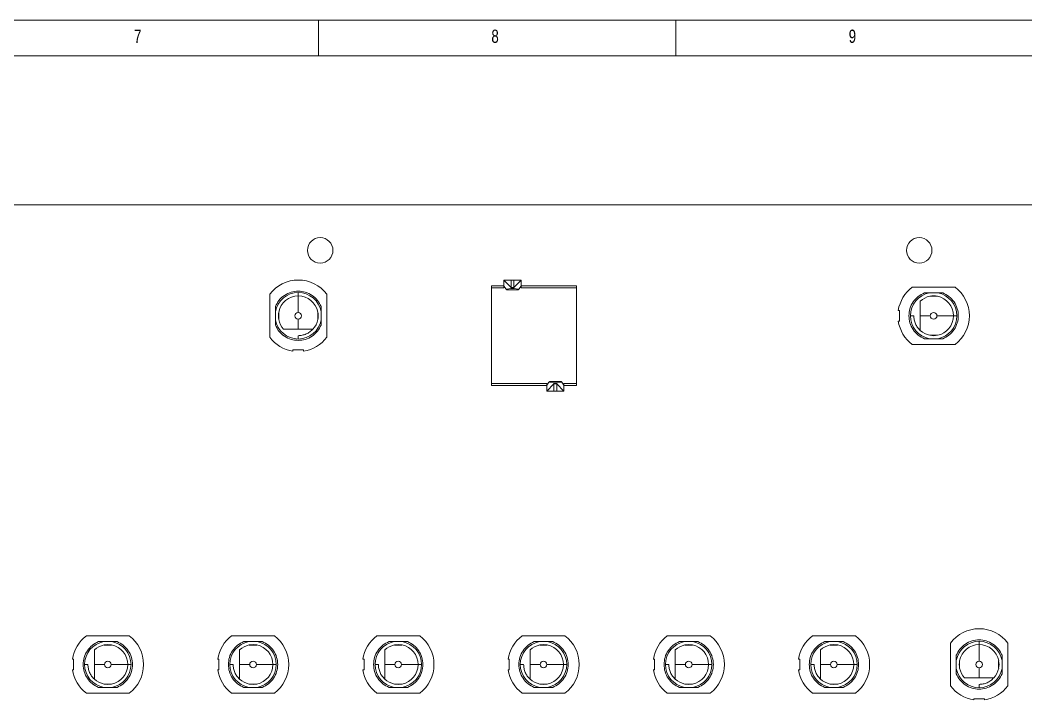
# Model space of a CAD drawing. Header units: millimetres. Extents: x 5 to 589, y 5 to 415.
# Drawn here: x 305.2 to 446, y 320 to 415 of the extents above; entities that cross this region are included whole.
import ezdxf

# ---------------------------------------------------------------- set-up
doc = ezdxf.new("R2010")
doc.units = ezdxf.units.MM
doc.styles.add('SLDTEXTSTYLE0', font='TXT', dxfattribs={"width": 0.75})

msp = doc.modelspace()

# ---------------------------------------------------------------- linework, layer by layer
at = {"color": 7, "linetype": 'Continuous', "lineweight": 0}
for p, q in [((589, 415), (5, 415)), ((347, 410), (347, 415)), ((397, 415), (397, 410)), ((584, 410), (10, 410))]:
    msp.add_line(p, q, dxfattribs=at)
at = {"color": 7, "linetype": 'Continuous', "lineweight": 15}
for p, q in [((521.21, 389.16), (89.41, 389.16)), ((372.93, 377.78), (372.93, 378.63)), ((372.93, 378.63), (373.93, 377.63)), ((372.93, 378.63), (373.93, 378.63)), ((373.93, 378.63), (374.33, 378.63)), ((373.93, 378.63), (373.93, 377.63)), ((374.33, 377.63), (374.33, 378.63)), ((374.33, 377.63), (375.33, 378.63)), ((374.33, 378.63), (375.33, 378.63)), ((375.33, 378.63), (375.33, 377.78)), ((371.18, 377.83), (372.93, 377.83)), ((371.18, 377.83), (371.18, 377.58)), ((372.93, 377.58), (371.18, 377.58)), ((371.18, 377.58), (371.18, 364.18)), ((373.23, 377.4), (372.93, 377.78)), ((372.93, 377.58), (372.93, 377.78)), ((373.23, 377.4), (373.93, 377.46)), ((373.33, 377.28), (373.23, 377.4)), ((374.93, 377.28), (373.33, 377.28)), ((373.93, 377.63), (373.93, 377.46)), ((374.33, 377.63), (373.93, 377.63)), ((373.93, 377.46), (374.33, 377.46)), ((374.33, 377.46), (374.33, 377.63)), ((374.33, 377.46), (375.02, 377.4)), ((375.02, 377.4), (374.93, 377.28)), ((375.02, 377.4), (375.33, 377.78)), ((383.08, 377.83), (375.33, 377.83)), ((375.33, 377.78), (375.33, 377.58)), ((383.08, 377.58), (375.33, 377.58)), ((383.08, 377.83), (383.08, 377.58)), ((383.08, 364.18), (383.08, 377.58)), ((436.05, 377.66), (430.05, 377.66)), ((340.15, 376.66), (340.15, 370.66)), ((344.15, 376.43), (344.15, 376.91)), ((344.15, 376.43), (344.15, 374.12)), ((348.15, 370.66), (348.15, 376.66)), ((428.1, 374.41), (428.27, 374.41)), ((428.27, 374.41), (428.27, 372.91)), ((344.15, 373.19), (344.15, 371.78)), ((429.8, 373.66), (430.27, 373.66)), ((432.58, 373.66), (431.17, 373.66)), ((435.82, 373.66), (433.51, 373.66)), ((435.82, 373.66), (436.3, 373.66)), ((428.1, 372.91), (428.27, 372.91)), ((344.15, 370.41), (344.15, 370.88)), ((343.4, 368.88), (344.9, 368.88)), ((343.4, 368.72), (343.4, 368.88)), ((344.9, 368.72), (344.9, 368.88)), ((430.05, 369.66), (436.05, 369.66)), ((371.18, 364.18), (378.93, 364.18)), ((371.18, 364.18), (371.18, 363.93)), ((378.93, 363.93), (371.18, 363.93)), ((378.93, 363.98), (379.23, 364.36)), ((378.93, 363.98), (378.93, 364.18)), ((379.93, 364.13), (378.93, 363.13)), ((378.93, 363.13), (378.93, 363.98)), ((379.93, 363.13), (378.93, 363.13)), ((379.23, 364.36), (379.33, 364.48)), ((379.93, 364.3), (379.23, 364.36)), ((379.33, 364.48), (380.93, 364.48)), ((379.93, 364.3), (379.93, 364.13)), ((380.33, 364.3), (379.93, 364.3)), ((379.93, 364.13), (380.33, 364.13)), ((379.93, 364.13), (379.93, 363.13)), ((380.33, 363.13), (379.93, 363.13)), ((381.02, 364.36), (380.33, 364.3)), ((380.33, 364.13), (380.33, 364.3)), ((381.33, 363.13), (380.33, 364.13)), ((380.33, 363.13), (380.33, 364.13)), ((381.33, 363.13), (380.33, 363.13)), ((380.93, 364.48), (381.02, 364.36)), ((381.33, 363.98), (381.02, 364.36)), ((381.33, 364.18), (383.08, 364.18)), ((381.33, 364.18), (381.33, 363.98)), ((381.33, 363.98), (381.33, 363.13)), ((383.08, 363.93), (381.33, 363.93)), ((383.08, 363.93), (383.08, 364.18)), ((320.5, 328.9), (314.5, 328.9)), ((340.82, 328.9), (334.82, 328.9)), ((361.14, 328.9), (355.14, 328.9)), ((381.46, 328.9), (375.46, 328.9)), ((401.78, 328.9), (395.78, 328.9)), ((422.1, 328.9), (416.1, 328.9)), ((435.42, 327.9), (435.42, 321.9)), ((439.42, 327.67), (439.42, 328.15)), ((443.42, 321.9), (443.42, 327.9)), ((439.42, 327.67), (439.42, 325.36)), ((312.55, 325.65), (312.72, 325.65)), ((312.72, 325.65), (312.72, 324.15)), ((332.87, 325.65), (333.04, 325.65)), ((333.04, 325.65), (333.04, 324.15)), ((353.19, 325.65), (353.36, 325.65)), ((353.36, 325.65), (353.36, 324.15)), ((373.51, 325.65), (373.68, 325.65)), ((373.68, 325.65), (373.68, 324.15)), ((393.83, 325.65), (394, 325.65)), ((394, 325.65), (394, 324.15)), ((414.15, 325.65), (414.32, 325.65)), ((414.32, 325.65), (414.32, 324.15)), ((312.55, 324.15), (312.72, 324.15)), ((314.25, 324.9), (314.72, 324.9)), ((317.03, 324.9), (315.62, 324.9)), ((320.27, 324.9), (317.96, 324.9)), ((320.27, 324.9), (320.75, 324.9)), ((332.87, 324.15), (333.04, 324.15)), ((334.57, 324.9), (335.04, 324.9)), ((337.35, 324.9), (335.94, 324.9)), ((340.59, 324.9), (338.28, 324.9)), ((340.59, 324.9), (341.07, 324.9)), ((353.19, 324.15), (353.36, 324.15)), ((354.89, 324.9), (355.36, 324.9)), ((357.67, 324.9), (356.26, 324.9)), ((360.91, 324.9), (358.6, 324.9)), ((360.91, 324.9), (361.39, 324.9)), ((373.51, 324.15), (373.68, 324.15)), ((375.21, 324.9), (375.68, 324.9)), ((377.99, 324.9), (376.58, 324.9)), ((381.23, 324.9), (378.92, 324.9)), ((381.23, 324.9), (381.71, 324.9)), ((393.83, 324.15), (394, 324.15)), ((395.53, 324.9), (396, 324.9)), ((398.31, 324.9), (396.9, 324.9)), ((401.55, 324.9), (399.24, 324.9)), ((401.55, 324.9), (402.03, 324.9)), ((414.15, 324.15), (414.32, 324.15)), ((415.85, 324.9), (416.32, 324.9)), ((418.63, 324.9), (417.22, 324.9)), ((421.87, 324.9), (419.56, 324.9)), ((421.87, 324.9), (422.35, 324.9)), ((439.42, 324.43), (439.42, 323.02)), ((314.5, 320.9), (320.5, 320.9)), ((334.82, 320.9), (340.82, 320.9)), ((355.14, 320.9), (361.14, 320.9)), ((375.46, 320.9), (381.46, 320.9)), ((395.78, 320.9), (401.78, 320.9)), ((416.1, 320.9), (422.1, 320.9)), ((439.42, 321.65), (439.42, 322.12)), ((438.67, 320.12), (440.17, 320.12)), ((438.67, 319.96), (438.67, 320.12)), ((440.17, 319.96), (440.17, 320.12))]:
    msp.add_line(p, q, dxfattribs=at)
for centre in [(347.22, 382.81), (431.04, 382.81)]:
    msp.add_circle(centre, 1.78, dxfattribs=at)
for centre, radius, start, end in [((344.15, 373.66), 5, 36.8699, 143.1301), ((433.05, 373.66), 5, 126.8699, 171.3731), ((433.05, 373.66), 5, 306.8699, 53.1301), ((344.15, 373.66), 3.25, 90, 169.9367), ((344.15, 373.66), 2.78, 90, 169.1071), ((344.15, 373.66), 3.25, 10.0633, 90), ((344.15, 373.66), 2.78, 10.8929, 90), ((433.05, 373.66), 3.25, 100.0633, 180), ((433.05, 373.66), 2.78, 100.8932, 132.5066), ((433.05, 373.66), 2.78, 79.1068, 100.8929), ((433.05, 373.66), 2.78, 0, 79.1071), ((433.05, 373.66), 3.25, 0, 79.9367), ((344.15, 373.66), 3.25, 190.0633, 270), ((344.15, 373.66), 2.78, 169.1068, 190.8929), ((344.15, 373.66), 2.78, 190.8932, 222.5066), ((344.15, 373.66), 0.465, 90, 270), ((344.15, 373.66), 0.465, 270, 90), ((344.15, 373.66), 3.25, 270, 349.9367), ((344.15, 373.66), 2.78, 317.4934, 349.1071), ((344.15, 373.66), 2.78, 349.1067, 10.8938), ((433.05, 373.66), 3.25, 180, 259.9367), ((433.05, 373.66), 0.465, 0, 180), ((433.05, 373.66), 0.465, 180, 0), ((433.05, 373.66), 2.78, 280.8929, 0), ((433.05, 373.66), 3.25, 280.0633, 0), ((433.05, 373.66), 5, 188.6269, 233.1301), ((433.05, 373.66), 2.78, 227.4934, 259.1071), ((344.15, 373.66), 5, 216.8699, 261.3731), ((344.15, 373.66), 5, 278.6269, 323.1301), ((433.05, 373.66), 2.78, 259.1067, 280.8938), ((439.42, 324.9), 5, 36.8699, 143.1301), ((317.5, 324.9), 5, 126.8699, 171.3731), ((317.5, 324.9), 3.25, 100.0633, 180), ((317.5, 324.9), 3.25, 0, 79.9367), ((317.5, 324.9), 5, 306.8699, 53.1301), ((337.82, 324.9), 5, 126.8699, 171.3731), ((337.82, 324.9), 3.25, 100.0633, 180), ((337.82, 324.9), 3.25, 0, 79.9367), ((337.82, 324.9), 5, 306.8699, 53.1301), ((358.14, 324.9), 5, 126.8699, 171.3731), ((358.14, 324.9), 3.25, 100.0633, 180), ((358.14, 324.9), 3.25, 0, 79.9367), ((358.14, 324.9), 5, 306.8699, 53.1301), ((378.46, 324.9), 5, 126.8699, 171.3731), ((378.46, 324.9), 3.25, 100.0633, 180), ((378.46, 324.9), 3.25, 0, 79.9367), ((378.46, 324.9), 5, 306.8699, 53.1301), ((398.78, 324.9), 5, 126.8699, 171.3731), ((398.78, 324.9), 3.25, 100.0633, 180), ((398.78, 324.9), 3.25, 0, 79.9367), ((398.78, 324.9), 5, 306.8699, 53.1301), ((419.1, 324.9), 5, 126.8699, 171.3731), ((419.1, 324.9), 3.25, 100.0633, 180), ((419.1, 324.9), 3.25, 0, 79.9367), ((419.1, 324.9), 5, 306.8699, 53.1301), ((439.42, 324.9), 3.25, 90, 169.9367), ((439.42, 324.9), 3.25, 10.0633, 90), ((317.5, 324.9), 2.78, 100.8932, 132.5066), ((317.5, 324.9), 2.78, 79.1068, 100.8929), ((317.5, 324.9), 2.78, 0, 79.1071), ((337.82, 324.9), 2.78, 100.8932, 132.5066), ((337.82, 324.9), 2.78, 79.1068, 100.8929), ((337.82, 324.9), 2.78, 0, 79.1071), ((358.14, 324.9), 2.78, 100.8932, 132.5066), ((358.14, 324.9), 2.78, 79.1068, 100.8929), ((358.14, 324.9), 2.78, 0, 79.1071), ((378.46, 324.9), 2.78, 100.8932, 132.5066), ((378.46, 324.9), 2.78, 79.1068, 100.8929), ((378.46, 324.9), 2.78, 0, 79.1071), ((398.78, 324.9), 2.78, 100.8932, 132.5066), ((398.78, 324.9), 2.78, 79.1068, 100.8929), ((398.78, 324.9), 2.78, 0, 79.1071), ((419.1, 324.9), 2.78, 100.8932, 132.5066), ((419.1, 324.9), 2.78, 79.1068, 100.8929), ((419.1, 324.9), 2.78, 0, 79.1071), ((439.42, 324.9), 2.78, 90, 169.1071), ((439.42, 324.9), 2.78, 10.8929, 90), ((317.5, 324.9), 0.465, 0, 180), ((337.82, 324.9), 0.465, 0, 180), ((358.14, 324.9), 0.465, 0, 180), ((378.46, 324.9), 0.465, 0, 180), ((398.78, 324.9), 0.465, 0, 180), ((419.1, 324.9), 0.465, 0, 180), ((439.42, 324.9), 2.78, 169.1068, 190.8929), ((439.42, 324.9), 0.465, 90, 270), ((439.42, 324.9), 0.465, 270, 90), ((439.42, 324.9), 2.78, 349.1067, 10.8938), ((317.5, 324.9), 5, 188.6269, 233.1301), ((317.5, 324.9), 3.25, 180, 259.9367), ((317.5, 324.9), 0.465, 180, 0), ((317.5, 324.9), 2.78, 280.8929, 0), ((317.5, 324.9), 3.25, 280.0633, 0), ((337.82, 324.9), 5, 188.6269, 233.1301), ((337.82, 324.9), 3.25, 180, 259.9367), ((337.82, 324.9), 0.465, 180, 0), ((337.82, 324.9), 2.78, 280.8929, 0), ((337.82, 324.9), 3.25, 280.0633, 0), ((358.14, 324.9), 5, 188.6269, 233.1301), ((358.14, 324.9), 3.25, 180, 259.9367), ((358.14, 324.9), 0.465, 180, 0), ((358.14, 324.9), 2.78, 280.8929, 0), ((358.14, 324.9), 3.25, 280.0633, 0), ((378.46, 324.9), 5, 188.6269, 233.1301), ((378.46, 324.9), 3.25, 180, 259.9367), ((378.46, 324.9), 0.465, 180, 0), ((378.46, 324.9), 2.78, 280.8929, 0), ((378.46, 324.9), 3.25, 280.0633, 0), ((398.78, 324.9), 5, 188.6269, 233.1301), ((398.78, 324.9), 3.25, 180, 259.9367), ((398.78, 324.9), 0.465, 180, 0), ((398.78, 324.9), 2.78, 280.8929, 0), ((398.78, 324.9), 3.25, 280.0633, 0), ((419.1, 324.9), 5, 188.6269, 233.1301), ((419.1, 324.9), 3.25, 180, 259.9367), ((419.1, 324.9), 0.465, 180, 0), ((419.1, 324.9), 2.78, 280.8929, 0), ((419.1, 324.9), 3.25, 280.0633, 0), ((439.42, 324.9), 3.25, 190.0633, 270), ((439.42, 324.9), 2.78, 190.8932, 222.5066), ((439.42, 324.9), 3.25, 270, 349.9367), ((439.42, 324.9), 2.78, 317.4934, 349.1071), ((317.5, 324.9), 2.78, 227.4934, 259.1071), ((337.82, 324.9), 2.78, 227.4934, 259.1071), ((358.14, 324.9), 2.78, 227.4934, 259.1071), ((378.46, 324.9), 2.78, 227.4934, 259.1071), ((398.78, 324.9), 2.78, 227.4934, 259.1071), ((419.1, 324.9), 2.78, 227.4934, 259.1071), ((317.5, 324.9), 2.78, 259.1067, 280.8938), ((337.82, 324.9), 2.78, 259.1067, 280.8938), ((358.14, 324.9), 2.78, 259.1067, 280.8938), ((378.46, 324.9), 2.78, 259.1067, 280.8938), ((398.78, 324.9), 2.78, 259.1067, 280.8938), ((419.1, 324.9), 2.78, 259.1067, 280.8938), ((439.42, 324.9), 5, 216.8699, 261.3731), ((439.42, 324.9), 5, 278.6269, 323.1301)]:
    msp.add_arc(centre, radius, start, end, dxfattribs=at)
for points, knots in [([(340.95, 374.95), (341.1, 375.25), (341.41, 375.86), (342.19, 376.56), (343.13, 377.01), (344.15, 377.16), (345.16, 377.01), (346.1, 376.56), (346.89, 375.86), (347.2, 375.25), (347.35, 374.95)], [0, 0, 0, 0, 0.122204, 0.25, 0.377797, 0.5, 0.622203, 0.749999, 0.877796, 1, 1, 1, 1]), ([(429.6, 373.66), (429.63, 374), (429.68, 374.68), (430.15, 375.62), (430.85, 376.4), (431.46, 376.71), (431.76, 376.86)], [0, 0, 0, 0, 0.244423, 0.500001, 0.755575, 1, 1, 1, 1]), ([(431.76, 376.86), (431.89, 376.86), (432.07, 376.86), (432.26, 376.86), (432.34, 376.86), (432.39, 376.86), (432.43, 376.86), (432.46, 376.86), (432.47, 376.86), (432.48, 376.86), (432.48, 376.86), (432.48, 376.86)], [0, 0, 0, 0, 0.521933, 0.674711, 0.77963, 0.851735, 0.901661, 0.954566, 0.97588, 0.993095, 1, 1, 1, 1]), ([(432.48, 376.86), (432.65, 376.86), (433.01, 376.86), (433.4, 376.86), (433.59, 376.86), (433.61, 376.86)], [0, 0, 0, 0, 0.469102, 0.939612, 1, 1, 1, 1]), ([(433.57, 376.38), (433.28, 376.38), (432.93, 376.38), (432.58, 376.38), (432.52, 376.38)], [0, 0, 0, 0, 0.821487, 1, 1, 1, 1]), ([(433.61, 376.86), (433.61, 376.86), (433.62, 376.86), (433.63, 376.86), (433.67, 376.86), (433.87, 376.86), (434.1, 376.86), (434.3, 376.86), (434.34, 376.86)], [0, 0, 0, 0, 0.01693, 0.039302, 0.081688, 0.236203, 0.85216, 1, 1, 1, 1]), ([(434.34, 376.86), (434.63, 376.71), (435.25, 376.4), (435.95, 375.62), (436.4, 374.68), (436.55, 373.66), (436.4, 372.64), (435.95, 371.7), (435.25, 370.92), (434.63, 370.61), (434.34, 370.46)], [0, 0, 0, 0, 0.122204, 0.250001, 0.377797, 0.500001, 0.622203, 0.749999, 0.877796, 1, 1, 1, 1]), ([(340.95, 374.23), (340.95, 374.23), (340.95, 374.23), (340.95, 374.24), (340.95, 374.28), (340.95, 374.48), (340.95, 374.71), (340.95, 374.91), (340.95, 374.95)], [0, 0, 0, 0, 0.01693, 0.039302, 0.081688, 0.236203, 0.85216, 1, 1, 1, 1]), ([(347.35, 374.23), (347.35, 374.23), (347.35, 374.23), (347.35, 374.24), (347.35, 374.28), (347.35, 374.48), (347.35, 374.71), (347.35, 374.91), (347.35, 374.95)], [0, 0, 0, 0, 0.01693, 0.039302, 0.081688, 0.236203, 0.85216, 1, 1, 1, 1]), ([(431.17, 375.7), (431.17, 375.27), (431.17, 374.66), (431.17, 373.88), (431.17, 373.66)], [0, 0, 0, 0, 0.725753, 1, 1, 1, 1]), ([(340.95, 373.09), (340.95, 373.27), (340.95, 373.62), (340.95, 374.01), (340.95, 374.2), (340.95, 374.23)], [0, 0, 0, 0, 0.469102, 0.939612, 1, 1, 1, 1]), ([(340.95, 372.37), (340.95, 372.5), (340.95, 372.68), (340.95, 372.87), (340.95, 372.95), (340.95, 373.01), (340.95, 373.05), (340.95, 373.07), (340.95, 373.09), (340.95, 373.09), (340.95, 373.09), (340.95, 373.09)], [0, 0, 0, 0, 0.521924, 0.674704, 0.779644, 0.851732, 0.901659, 0.954565, 0.975879, 0.993095, 1, 1, 1, 1]), ([(341.42, 374.18), (341.42, 373.89), (341.42, 373.54), (341.42, 373.2), (341.42, 373.13)], [0, 0, 0, 0, 0.821489, 1, 1, 1, 1]), ([(346.87, 373.13), (346.87, 373.42), (346.87, 373.78), (346.87, 374.12), (346.87, 374.18)], [0, 0, 0, 0, 0.821487, 1, 1, 1, 1]), ([(347.35, 373.09), (347.35, 373.27), (347.35, 373.62), (347.35, 374.01), (347.35, 374.2), (347.35, 374.23)], [0, 0, 0, 0, 0.469102, 0.939612, 1, 1, 1, 1]), ([(347.35, 372.37), (347.35, 372.5), (347.35, 372.68), (347.35, 372.87), (347.35, 372.95), (347.35, 373.01), (347.35, 373.05), (347.35, 373.07), (347.35, 373.09), (347.35, 373.09), (347.35, 373.09), (347.35, 373.09)], [0, 0, 0, 0, 0.521924, 0.674704, 0.779644, 0.851732, 0.901659, 0.954565, 0.975879, 0.993095, 1, 1, 1, 1]), ([(431.76, 370.46), (431.46, 370.61), (430.84, 370.92), (430.15, 371.7), (429.68, 372.65), (429.62, 373.33), (429.6, 373.66)], [0, 0, 0, 0, 0.24439, 0.499998, 0.755608, 1, 1, 1, 1]), ([(430.27, 373.66), (430.28, 373.47), (430.31, 373.08), (430.49, 372.53), (430.77, 372.03), (431.04, 371.75), (431.17, 371.61)], [0, 0, 0, 0, 0.249998, 0.5, 0.749997, 1, 1, 1, 1]), ([(431.17, 373.66), (431.17, 373.46), (431.17, 372.96), (431.17, 372.28), (431.17, 371.83), (431.17, 371.61)], [0, 0, 0, 0, 0.246521, 0.63814, 1, 1, 1, 1]), ([(344.14, 370.21), (343.81, 370.24), (343.12, 370.3), (342.19, 370.76), (341.41, 371.46), (341.1, 372.07), (340.95, 372.37)], [0, 0, 0, 0, 0.244424, 0.499999, 0.755577, 1, 1, 1, 1]), ([(342.1, 371.78), (342.54, 371.78), (343.14, 371.78), (343.93, 371.78), (344.15, 371.78)], [0, 0, 0, 0, 0.725757, 1, 1, 1, 1]), ([(347.35, 372.37), (347.2, 372.07), (346.89, 371.46), (346.1, 370.76), (345.16, 370.29), (344.47, 370.24), (344.14, 370.21)], [0, 0, 0, 0, 0.244392, 0.5, 0.75561, 1, 1, 1, 1]), ([(344.15, 371.78), (344.34, 371.78), (344.85, 371.78), (345.53, 371.78), (345.98, 371.78), (346.19, 371.78)], [0, 0, 0, 0, 0.246526, 0.638139, 1, 1, 1, 1]), ([(344.15, 370.88), (344.34, 370.9), (344.72, 370.92), (345.27, 371.1), (345.78, 371.38), (346.05, 371.65), (346.19, 371.78)], [0, 0, 0, 0, 0.250001, 0.499999, 0.75, 1, 1, 1, 1]), ([(431.76, 370.46), (431.89, 370.46), (432.07, 370.46), (432.26, 370.46), (432.34, 370.46), (432.39, 370.46), (432.43, 370.46), (432.46, 370.46), (432.47, 370.46), (432.48, 370.46), (432.48, 370.46), (432.48, 370.46)], [0, 0, 0, 0, 0.521933, 0.674711, 0.77963, 0.851735, 0.901661, 0.954566, 0.97588, 0.993095, 1, 1, 1, 1]), ([(432.48, 370.46), (432.65, 370.46), (433.01, 370.46), (433.4, 370.46), (433.59, 370.46), (433.61, 370.46)], [0, 0, 0, 0, 0.469102, 0.939612, 1, 1, 1, 1]), ([(432.52, 370.93), (432.81, 370.93), (433.17, 370.93), (433.51, 370.93), (433.57, 370.93)], [0, 0, 0, 0, 0.821499, 1, 1, 1, 1]), ([(433.61, 370.46), (433.61, 370.46), (433.62, 370.46), (433.63, 370.46), (433.67, 370.46), (433.87, 370.46), (434.1, 370.46), (434.3, 370.46), (434.34, 370.46)], [0, 0, 0, 0, 0.01693, 0.039302, 0.081688, 0.236203, 0.85216, 1, 1, 1, 1]), ([(314.05, 324.9), (314.08, 325.24), (314.13, 325.92), (314.6, 326.86), (315.3, 327.64), (315.91, 327.95), (316.21, 328.1)], [0, 0, 0, 0, 0.244423, 0.499999, 0.755576, 1, 1, 1, 1]), ([(316.21, 328.1), (316.34, 328.1), (316.52, 328.1), (316.71, 328.1), (316.79, 328.1), (316.84, 328.1), (316.88, 328.1), (316.91, 328.1), (316.92, 328.1), (316.93, 328.1), (316.93, 328.1), (316.93, 328.1)], [0, 0, 0, 0, 0.521931, 0.674706, 0.779637, 0.85173, 0.901666, 0.954565, 0.975881, 0.993095, 1, 1, 1, 1]), ([(316.93, 328.1), (317.1, 328.1), (317.46, 328.1), (317.85, 328.1), (318.04, 328.1), (318.06, 328.1)], [0, 0, 0, 0, 0.4691, 0.939614, 1, 1, 1, 1]), ([(318.06, 328.1), (318.06, 328.1), (318.07, 328.1), (318.08, 328.1), (318.12, 328.1), (318.32, 328.1), (318.55, 328.1), (318.75, 328.1), (318.79, 328.1)], [0, 0, 0, 0, 0.01693, 0.0393, 0.081695, 0.236197, 0.852157, 1, 1, 1, 1]), ([(318.79, 328.1), (319.08, 327.95), (319.7, 327.64), (320.4, 326.86), (320.85, 325.92), (321, 324.9), (320.85, 323.88), (320.4, 322.94), (319.7, 322.16), (319.08, 321.85), (318.79, 321.7)], [0, 0, 0, 0, 0.122203, 0.25, 0.377796, 0.5, 0.622204, 0.75, 0.877797, 1, 1, 1, 1]), ([(334.37, 324.9), (334.4, 325.24), (334.45, 325.92), (334.92, 326.86), (335.62, 327.64), (336.23, 327.95), (336.53, 328.1)], [0, 0, 0, 0, 0.244423, 0.499999, 0.755576, 1, 1, 1, 1]), ([(336.53, 328.1), (336.66, 328.1), (336.84, 328.1), (337.03, 328.1), (337.11, 328.1), (337.16, 328.1), (337.2, 328.1), (337.23, 328.1), (337.24, 328.1), (337.25, 328.1), (337.25, 328.1), (337.25, 328.1)], [0, 0, 0, 0, 0.521932, 0.674706, 0.779636, 0.851733, 0.901664, 0.954565, 0.975882, 0.993094, 1, 1, 1, 1]), ([(337.25, 328.1), (337.42, 328.1), (337.78, 328.1), (338.17, 328.1), (338.36, 328.1), (338.38, 328.1)], [0, 0, 0, 0, 0.469099, 0.939612, 1, 1, 1, 1]), ([(338.38, 328.1), (338.38, 328.1), (338.39, 328.1), (338.4, 328.1), (338.44, 328.1), (338.64, 328.1), (338.87, 328.1), (339.07, 328.1), (339.11, 328.1)], [0, 0, 0, 0, 0.01693, 0.039299, 0.081696, 0.236197, 0.852156, 1, 1, 1, 1]), ([(339.11, 328.1), (339.4, 327.95), (340.02, 327.64), (340.72, 326.86), (341.17, 325.92), (341.32, 324.9), (341.17, 323.88), (340.72, 322.94), (340.02, 322.16), (339.4, 321.85), (339.11, 321.7)], [0, 0, 0, 0, 0.122203, 0.25, 0.377796, 0.5, 0.622204, 0.75, 0.877797, 1, 1, 1, 1]), ([(354.69, 324.9), (354.72, 325.24), (354.77, 325.92), (355.24, 326.86), (355.94, 327.64), (356.55, 327.95), (356.85, 328.1)], [0, 0, 0, 0, 0.244423, 0.499999, 0.755575, 1, 1, 1, 1]), ([(356.85, 328.1), (356.98, 328.1), (357.16, 328.1), (357.35, 328.1), (357.43, 328.1), (357.48, 328.1), (357.52, 328.1), (357.55, 328.1), (357.56, 328.1), (357.57, 328.1), (357.57, 328.1), (357.57, 328.1)], [0, 0, 0, 0, 0.521929, 0.674708, 0.779638, 0.85173, 0.901665, 0.954567, 0.975881, 0.993095, 1, 1, 1, 1]), ([(357.57, 328.1), (357.74, 328.1), (358.1, 328.1), (358.49, 328.1), (358.68, 328.1), (358.7, 328.1)], [0, 0, 0, 0, 0.469102, 0.939615, 1, 1, 1, 1]), ([(358.7, 328.1), (358.7, 328.1), (358.71, 328.1), (358.72, 328.1), (358.76, 328.1), (358.96, 328.1), (359.19, 328.1), (359.39, 328.1), (359.43, 328.1)], [0, 0, 0, 0, 0.01693, 0.039302, 0.081695, 0.2362, 0.85216, 1, 1, 1, 1]), ([(359.43, 328.1), (359.72, 327.95), (360.34, 327.64), (361.04, 326.86), (361.49, 325.92), (361.64, 324.9), (361.49, 323.88), (361.04, 322.94), (360.34, 322.16), (359.72, 321.85), (359.43, 321.7)], [0, 0, 0, 0, 0.122203, 0.25, 0.377796, 0.5, 0.622204, 0.75, 0.877797, 1, 1, 1, 1]), ([(375.01, 324.9), (375.04, 325.24), (375.09, 325.92), (375.56, 326.86), (376.26, 327.64), (376.87, 327.95), (377.17, 328.1)], [0, 0, 0, 0, 0.244423, 0.499999, 0.755576, 1, 1, 1, 1]), ([(377.17, 328.1), (377.3, 328.1), (377.48, 328.1), (377.67, 328.1), (377.75, 328.1), (377.8, 328.1), (377.84, 328.1), (377.87, 328.1), (377.88, 328.1), (377.89, 328.1), (377.89, 328.1), (377.89, 328.1)], [0, 0, 0, 0, 0.521928, 0.674707, 0.779636, 0.851733, 0.901668, 0.954566, 0.975879, 0.993095, 1, 1, 1, 1]), ([(377.89, 328.1), (378.06, 328.1), (378.42, 328.1), (378.81, 328.1), (379, 328.1), (379.02, 328.1)], [0, 0, 0, 0, 0.469102, 0.939612, 1, 1, 1, 1]), ([(379.02, 328.1), (379.02, 328.1), (379.03, 328.1), (379.04, 328.1), (379.08, 328.1), (379.28, 328.1), (379.51, 328.1), (379.71, 328.1), (379.75, 328.1)], [0, 0, 0, 0, 0.0169297, 0.0393018, 0.0816953, 0.2362016, 0.8521594, 1, 1, 1, 1]), ([(379.75, 328.1), (380.04, 327.95), (380.66, 327.64), (381.36, 326.86), (381.81, 325.92), (381.96, 324.9), (381.81, 323.88), (381.36, 322.94), (380.66, 322.16), (380.04, 321.85), (379.75, 321.7)], [0, 0, 0, 0, 0.122204, 0.25, 0.377796, 0.5, 0.622204, 0.75, 0.877796, 1, 1, 1, 1]), ([(395.33, 324.9), (395.36, 325.24), (395.41, 325.92), (395.88, 326.86), (396.58, 327.64), (397.19, 327.95), (397.49, 328.1)], [0, 0, 0, 0, 0.244423, 0.5, 0.755576, 1, 1, 1, 1]), ([(397.49, 328.1), (397.62, 328.1), (397.8, 328.1), (397.99, 328.1), (398.07, 328.1), (398.12, 328.1), (398.16, 328.1), (398.19, 328.1), (398.2, 328.1), (398.21, 328.1), (398.21, 328.1), (398.21, 328.1)], [0, 0, 0, 0, 0.521936, 0.674705, 0.779635, 0.85173, 0.901665, 0.954563, 0.975883, 0.993095, 1, 1, 1, 1]), ([(398.21, 328.1), (398.38, 328.1), (398.74, 328.1), (399.13, 328.1), (399.32, 328.1), (399.34, 328.1)], [0, 0, 0, 0, 0.469102, 0.939612, 1, 1, 1, 1]), ([(399.34, 328.1), (399.34, 328.1), (399.35, 328.1), (399.36, 328.1), (399.4, 328.1), (399.6, 328.1), (399.83, 328.1), (400.03, 328.1), (400.07, 328.1)], [0, 0, 0, 0, 0.01693, 0.039301, 0.081695, 0.236199, 0.852151, 1, 1, 1, 1]), ([(400.07, 328.1), (400.36, 327.95), (400.98, 327.64), (401.68, 326.86), (402.13, 325.92), (402.28, 324.9), (402.13, 323.88), (401.68, 322.94), (400.98, 322.16), (400.36, 321.85), (400.07, 321.7)], [0, 0, 0, 0, 0.1222031, 0.25, 0.377796, 0.4999995, 0.622204, 0.75, 0.8777969, 1, 1, 1, 1]), ([(415.65, 324.9), (415.68, 325.24), (415.73, 325.92), (416.2, 326.86), (416.9, 327.64), (417.51, 327.95), (417.81, 328.1)], [0, 0, 0, 0, 0.244423, 0.499999, 0.755575, 1, 1, 1, 1]), ([(417.81, 328.1), (417.94, 328.1), (418.12, 328.1), (418.31, 328.1), (418.39, 328.1), (418.44, 328.1), (418.48, 328.1), (418.51, 328.1), (418.52, 328.1), (418.53, 328.1), (418.53, 328.1), (418.53, 328.1)], [0, 0, 0, 0, 0.521932, 0.674702, 0.779632, 0.851729, 0.901665, 0.954563, 0.975882, 0.993095, 1, 1, 1, 1]), ([(418.53, 328.1), (418.7, 328.1), (419.06, 328.1), (419.45, 328.1), (419.64, 328.1), (419.66, 328.1)], [0, 0, 0, 0, 0.469102, 0.939612, 1, 1, 1, 1]), ([(419.66, 328.1), (419.66, 328.1), (419.67, 328.1), (419.68, 328.1), (419.72, 328.1), (419.92, 328.1), (420.15, 328.1), (420.35, 328.1), (420.39, 328.1)], [0, 0, 0, 0, 0.01693, 0.039301, 0.081695, 0.236199, 0.852161, 1, 1, 1, 1]), ([(420.39, 328.1), (420.68, 327.95), (421.3, 327.64), (422, 326.86), (422.45, 325.92), (422.6, 324.9), (422.45, 323.88), (422, 322.94), (421.3, 322.16), (420.68, 321.85), (420.39, 321.7)], [0, 0, 0, 0, 0.1222031, 0.25, 0.377796, 0.4999995, 0.622204, 0.75, 0.8777969, 1, 1, 1, 1]), ([(436.22, 326.19), (436.37, 326.49), (436.68, 327.1), (437.46, 327.8), (438.4, 328.25), (439.42, 328.4), (440.43, 328.25), (441.37, 327.8), (442.16, 327.1), (442.47, 326.49), (442.62, 326.19)], [0, 0, 0, 0, 0.1222047, 0.2500002, 0.377796, 0.5000005, 0.6222032, 0.7500008, 0.8777962, 1, 1, 1, 1]), ([(315.62, 326.94), (315.62, 326.51), (315.62, 325.9), (315.62, 325.12), (315.62, 324.9)], [0, 0, 0, 0, 0.725759, 1, 1, 1, 1]), ([(318.02, 327.62), (317.73, 327.62), (317.38, 327.62), (317.03, 327.62), (316.97, 327.62)], [0, 0, 0, 0, 0.821486, 1, 1, 1, 1]), ([(335.94, 326.94), (335.94, 326.51), (335.94, 325.9), (335.94, 325.12), (335.94, 324.9)], [0, 0, 0, 0, 0.725759, 1, 1, 1, 1]), ([(338.34, 327.62), (338.05, 327.62), (337.7, 327.62), (337.35, 327.62), (337.29, 327.62)], [0, 0, 0, 0, 0.821484, 1, 1, 1, 1]), ([(356.26, 326.94), (356.26, 326.51), (356.26, 325.9), (356.26, 325.12), (356.26, 324.9)], [0, 0, 0, 0, 0.725759, 1, 1, 1, 1]), ([(358.66, 327.62), (358.37, 327.62), (358.02, 327.62), (357.67, 327.62), (357.61, 327.62)], [0, 0, 0, 0, 0.821487, 1, 1, 1, 1]), ([(376.58, 326.94), (376.58, 326.51), (376.58, 325.9), (376.58, 325.12), (376.58, 324.9)], [0, 0, 0, 0, 0.725759, 1, 1, 1, 1]), ([(378.98, 327.62), (378.69, 327.62), (378.34, 327.62), (377.99, 327.62), (377.93, 327.62)], [0, 0, 0, 0, 0.821487, 1, 1, 1, 1]), ([(396.9, 326.94), (396.9, 326.51), (396.9, 325.9), (396.9, 325.12), (396.9, 324.9)], [0, 0, 0, 0, 0.725759, 1, 1, 1, 1]), ([(399.3, 327.62), (399.01, 327.62), (398.66, 327.62), (398.31, 327.62), (398.25, 327.62)], [0, 0, 0, 0, 0.821487, 1, 1, 1, 1]), ([(417.22, 326.94), (417.22, 326.51), (417.22, 325.9), (417.22, 325.12), (417.22, 324.9)], [0, 0, 0, 0, 0.725759, 1, 1, 1, 1]), ([(419.62, 327.62), (419.33, 327.62), (418.98, 327.62), (418.63, 327.62), (418.57, 327.62)], [0, 0, 0, 0, 0.821488, 1, 1, 1, 1]), ([(436.22, 325.47), (436.22, 325.47), (436.22, 325.47), (436.22, 325.48), (436.22, 325.52), (436.22, 325.72), (436.22, 325.95), (436.22, 326.15), (436.22, 326.19)], [0, 0, 0, 0, 0.01693, 0.039297, 0.081697, 0.236194, 0.85216, 1, 1, 1, 1]), ([(436.22, 324.33), (436.22, 324.51), (436.22, 324.86), (436.22, 325.25), (436.22, 325.44), (436.22, 325.47)], [0, 0, 0, 0, 0.469096, 0.939612, 1, 1, 1, 1]), ([(436.69, 325.42), (436.69, 325.13), (436.69, 324.78), (436.69, 324.44), (436.69, 324.37)], [0, 0, 0, 0, 0.821481, 1, 1, 1, 1]), ([(442.14, 324.37), (442.14, 324.66), (442.14, 325.02), (442.14, 325.36), (442.14, 325.42)], [0, 0, 0, 0, 0.8215, 1, 1, 1, 1]), ([(442.62, 325.47), (442.62, 325.47), (442.62, 325.47), (442.62, 325.48), (442.62, 325.52), (442.62, 325.72), (442.62, 325.95), (442.62, 326.15), (442.62, 326.19)], [0, 0, 0, 0, 0.01693, 0.039297, 0.081697, 0.236194, 0.85216, 1, 1, 1, 1]), ([(442.62, 324.33), (442.62, 324.51), (442.62, 324.86), (442.62, 325.25), (442.62, 325.44), (442.62, 325.47)], [0, 0, 0, 0, 0.469096, 0.939612, 1, 1, 1, 1]), ([(316.21, 321.7), (315.91, 321.85), (315.29, 322.16), (314.6, 322.94), (314.13, 323.89), (314.07, 324.57), (314.05, 324.9)], [0, 0, 0, 0, 0.24439, 0.499999, 0.755608, 1, 1, 1, 1]), ([(314.72, 324.9), (314.73, 324.71), (314.76, 324.32), (314.94, 323.77), (315.22, 323.27), (315.49, 322.99), (315.62, 322.85)], [0, 0, 0, 0, 0.25, 0.500001, 0.749999, 1, 1, 1, 1]), ([(315.62, 324.9), (315.62, 324.7), (315.62, 324.2), (315.62, 323.52), (315.62, 323.07), (315.62, 322.85)], [0, 0, 0, 0, 0.2465258, 0.6381396, 1, 1, 1, 1]), ([(336.53, 321.7), (336.23, 321.85), (335.61, 322.16), (334.92, 322.94), (334.45, 323.89), (334.39, 324.57), (334.37, 324.9)], [0, 0, 0, 0, 0.24439, 0.499999, 0.755608, 1, 1, 1, 1]), ([(335.04, 324.9), (335.05, 324.71), (335.08, 324.32), (335.26, 323.77), (335.54, 323.27), (335.81, 322.99), (335.94, 322.85)], [0, 0, 0, 0, 0.25, 0.500001, 0.749999, 1, 1, 1, 1]), ([(335.94, 324.9), (335.94, 324.7), (335.94, 324.2), (335.94, 323.52), (335.94, 323.07), (335.94, 322.85)], [0, 0, 0, 0, 0.2465258, 0.6381396, 1, 1, 1, 1]), ([(356.85, 321.7), (356.55, 321.85), (355.93, 322.16), (355.24, 322.94), (354.77, 323.89), (354.71, 324.57), (354.69, 324.9)], [0, 0, 0, 0, 0.244391, 0.499999, 0.755608, 1, 1, 1, 1]), ([(355.36, 324.9), (355.37, 324.71), (355.4, 324.32), (355.58, 323.77), (355.86, 323.27), (356.13, 322.99), (356.26, 322.85)], [0, 0, 0, 0, 0.25, 0.500001, 0.749999, 1, 1, 1, 1]), ([(356.26, 324.9), (356.26, 324.7), (356.26, 324.2), (356.26, 323.52), (356.26, 323.07), (356.26, 322.85)], [0, 0, 0, 0, 0.2465258, 0.6381396, 1, 1, 1, 1]), ([(377.17, 321.7), (376.87, 321.85), (376.25, 322.16), (375.56, 322.94), (375.09, 323.89), (375.03, 324.57), (375.01, 324.9)], [0, 0, 0, 0, 0.244391, 0.499999, 0.755608, 1, 1, 1, 1]), ([(375.68, 324.9), (375.69, 324.71), (375.72, 324.32), (375.9, 323.77), (376.18, 323.27), (376.45, 322.99), (376.58, 322.85)], [0, 0, 0, 0, 0.25, 0.500002, 0.75, 1, 1, 1, 1]), ([(376.58, 324.9), (376.58, 324.7), (376.58, 324.2), (376.58, 323.52), (376.58, 323.07), (376.58, 322.85)], [0, 0, 0, 0, 0.2465258, 0.6381396, 1, 1, 1, 1]), ([(397.49, 321.7), (397.19, 321.85), (396.57, 322.16), (395.88, 322.94), (395.41, 323.89), (395.35, 324.57), (395.33, 324.9)], [0, 0, 0, 0, 0.24439, 0.499999, 0.755608, 1, 1, 1, 1]), ([(396, 324.9), (396.01, 324.71), (396.04, 324.32), (396.22, 323.77), (396.5, 323.27), (396.77, 322.99), (396.9, 322.85)], [0, 0, 0, 0, 0.25, 0.500002, 0.75, 1, 1, 1, 1]), ([(396.9, 324.9), (396.9, 324.7), (396.9, 324.2), (396.9, 323.52), (396.9, 323.07), (396.9, 322.85)], [0, 0, 0, 0, 0.2465258, 0.6381396, 1, 1, 1, 1]), ([(417.81, 321.7), (417.51, 321.85), (416.89, 322.16), (416.2, 322.94), (415.73, 323.89), (415.67, 324.57), (415.65, 324.9)], [0, 0, 0, 0, 0.244391, 0.5, 0.755609, 1, 1, 1, 1]), ([(416.32, 324.9), (416.33, 324.71), (416.36, 324.32), (416.54, 323.77), (416.82, 323.27), (417.09, 322.99), (417.22, 322.85)], [0, 0, 0, 0, 0.25, 0.5, 0.749998, 1, 1, 1, 1]), ([(417.22, 324.9), (417.22, 324.7), (417.22, 324.2), (417.22, 323.52), (417.22, 323.07), (417.22, 322.85)], [0, 0, 0, 0, 0.2465258, 0.6381396, 1, 1, 1, 1]), ([(436.22, 323.61), (436.22, 323.74), (436.22, 323.92), (436.22, 324.11), (436.22, 324.19), (436.22, 324.25), (436.22, 324.29), (436.22, 324.31), (436.22, 324.33), (436.22, 324.33), (436.22, 324.33), (436.22, 324.33)], [0, 0, 0, 0, 0.52193, 0.674709, 0.779639, 0.851735, 0.901662, 0.954568, 0.975882, 0.993094, 1, 1, 1, 1]), ([(442.62, 323.61), (442.62, 323.74), (442.62, 323.92), (442.62, 324.11), (442.62, 324.19), (442.62, 324.25), (442.62, 324.29), (442.62, 324.31), (442.62, 324.33), (442.62, 324.33), (442.62, 324.33), (442.62, 324.33)], [0, 0, 0, 0, 0.52193, 0.674709, 0.779639, 0.851735, 0.901662, 0.954568, 0.975882, 0.993094, 1, 1, 1, 1]), ([(439.41, 321.45), (439.08, 321.48), (438.39, 321.54), (437.46, 322), (436.68, 322.7), (436.37, 323.31), (436.22, 323.61)], [0, 0, 0, 0, 0.244423, 0.5, 0.755575, 1, 1, 1, 1]), ([(437.37, 323.02), (437.81, 323.02), (438.41, 323.02), (439.2, 323.02), (439.42, 323.02)], [0, 0, 0, 0, 0.725759, 1, 1, 1, 1]), ([(442.62, 323.61), (442.47, 323.31), (442.16, 322.7), (441.37, 322), (440.43, 321.53), (439.74, 321.48), (439.41, 321.45)], [0, 0, 0, 0, 0.244391, 0.5, 0.755609, 1, 1, 1, 1]), ([(439.42, 323.02), (439.61, 323.02), (440.12, 323.02), (440.8, 323.02), (441.25, 323.02), (441.46, 323.02)], [0, 0, 0, 0, 0.246527, 0.63814, 1, 1, 1, 1]), ([(439.42, 322.12), (439.61, 322.14), (439.99, 322.16), (440.54, 322.34), (441.05, 322.62), (441.32, 322.89), (441.46, 323.02)], [0, 0, 0, 0, 0.249998, 0.499999, 0.750002, 1, 1, 1, 1]), ([(316.21, 321.7), (316.34, 321.7), (316.52, 321.7), (316.71, 321.7), (316.79, 321.7), (316.84, 321.7), (316.88, 321.7), (316.91, 321.7), (316.92, 321.7), (316.93, 321.7), (316.93, 321.7), (316.93, 321.7)], [0, 0, 0, 0, 0.521931, 0.674706, 0.779637, 0.85173, 0.901666, 0.954565, 0.975881, 0.993095, 1, 1, 1, 1]), ([(316.93, 321.7), (317.1, 321.7), (317.46, 321.7), (317.85, 321.7), (318.04, 321.7), (318.06, 321.7)], [0, 0, 0, 0, 0.4691, 0.939614, 1, 1, 1, 1]), ([(316.97, 322.17), (317.26, 322.17), (317.62, 322.17), (317.96, 322.17), (318.02, 322.17)], [0, 0, 0, 0, 0.821497, 1, 1, 1, 1]), ([(318.06, 321.7), (318.06, 321.7), (318.07, 321.7), (318.08, 321.7), (318.12, 321.7), (318.32, 321.7), (318.55, 321.7), (318.75, 321.7), (318.79, 321.7)], [0, 0, 0, 0, 0.01693, 0.0393, 0.081695, 0.236197, 0.852157, 1, 1, 1, 1]), ([(336.53, 321.7), (336.66, 321.7), (336.84, 321.7), (337.03, 321.7), (337.11, 321.7), (337.16, 321.7), (337.2, 321.7), (337.23, 321.7), (337.24, 321.7), (337.25, 321.7), (337.25, 321.7), (337.25, 321.7)], [0, 0, 0, 0, 0.521932, 0.674706, 0.779636, 0.851733, 0.901664, 0.954565, 0.975882, 0.993094, 1, 1, 1, 1]), ([(337.25, 321.7), (337.42, 321.7), (337.78, 321.7), (338.17, 321.7), (338.36, 321.7), (338.38, 321.7)], [0, 0, 0, 0, 0.469099, 0.939612, 1, 1, 1, 1]), ([(337.29, 322.17), (337.58, 322.17), (337.94, 322.17), (338.28, 322.17), (338.34, 322.17)], [0, 0, 0, 0, 0.821499, 1, 1, 1, 1]), ([(338.38, 321.7), (338.38, 321.7), (338.39, 321.7), (338.4, 321.7), (338.44, 321.7), (338.64, 321.7), (338.87, 321.7), (339.07, 321.7), (339.11, 321.7)], [0, 0, 0, 0, 0.01693, 0.039299, 0.081696, 0.236197, 0.852156, 1, 1, 1, 1]), ([(356.85, 321.7), (356.98, 321.7), (357.16, 321.7), (357.35, 321.7), (357.43, 321.7), (357.48, 321.7), (357.52, 321.7), (357.55, 321.7), (357.56, 321.7), (357.57, 321.7), (357.57, 321.7), (357.57, 321.7)], [0, 0, 0, 0, 0.521929, 0.674708, 0.779638, 0.85173, 0.901665, 0.954567, 0.975881, 0.993095, 1, 1, 1, 1]), ([(357.57, 321.7), (357.74, 321.7), (358.1, 321.7), (358.49, 321.7), (358.68, 321.7), (358.7, 321.7)], [0, 0, 0, 0, 0.469102, 0.939615, 1, 1, 1, 1]), ([(357.61, 322.17), (357.9, 322.17), (358.26, 322.17), (358.6, 322.17), (358.66, 322.17)], [0, 0, 0, 0, 0.821496, 1, 1, 1, 1]), ([(358.7, 321.7), (358.7, 321.7), (358.71, 321.7), (358.72, 321.7), (358.76, 321.7), (358.96, 321.7), (359.19, 321.7), (359.39, 321.7), (359.43, 321.7)], [0, 0, 0, 0, 0.01693, 0.039302, 0.081695, 0.2362, 0.85216, 1, 1, 1, 1]), ([(377.17, 321.7), (377.3, 321.7), (377.48, 321.7), (377.67, 321.7), (377.75, 321.7), (377.8, 321.7), (377.84, 321.7), (377.87, 321.7), (377.88, 321.7), (377.89, 321.7), (377.89, 321.7), (377.89, 321.7)], [0, 0, 0, 0, 0.521928, 0.674707, 0.779636, 0.851733, 0.901668, 0.954566, 0.975879, 0.993095, 1, 1, 1, 1]), ([(377.89, 321.7), (378.06, 321.7), (378.42, 321.7), (378.81, 321.7), (379, 321.7), (379.02, 321.7)], [0, 0, 0, 0, 0.469102, 0.939612, 1, 1, 1, 1]), ([(377.93, 322.17), (378.22, 322.17), (378.58, 322.17), (378.92, 322.17), (378.98, 322.17)], [0, 0, 0, 0, 0.8215, 1, 1, 1, 1]), ([(379.02, 321.7), (379.02, 321.7), (379.03, 321.7), (379.04, 321.7), (379.08, 321.7), (379.28, 321.7), (379.51, 321.7), (379.71, 321.7), (379.75, 321.7)], [0, 0, 0, 0, 0.0169297, 0.0393018, 0.0816953, 0.2362016, 0.8521594, 1, 1, 1, 1]), ([(397.49, 321.7), (397.62, 321.7), (397.8, 321.7), (397.99, 321.7), (398.07, 321.7), (398.12, 321.7), (398.16, 321.7), (398.19, 321.7), (398.2, 321.7), (398.21, 321.7), (398.21, 321.7), (398.21, 321.7)], [0, 0, 0, 0, 0.521936, 0.674705, 0.779635, 0.85173, 0.901665, 0.954563, 0.975883, 0.993095, 1, 1, 1, 1]), ([(398.21, 321.7), (398.38, 321.7), (398.74, 321.7), (399.13, 321.7), (399.32, 321.7), (399.34, 321.7)], [0, 0, 0, 0, 0.469102, 0.939612, 1, 1, 1, 1]), ([(398.25, 322.17), (398.54, 322.17), (398.9, 322.17), (399.24, 322.17), (399.3, 322.17)], [0, 0, 0, 0, 0.821499, 1, 1, 1, 1]), ([(399.34, 321.7), (399.34, 321.7), (399.35, 321.7), (399.36, 321.7), (399.4, 321.7), (399.6, 321.7), (399.83, 321.7), (400.03, 321.7), (400.07, 321.7)], [0, 0, 0, 0, 0.01693, 0.039301, 0.081695, 0.236199, 0.852151, 1, 1, 1, 1]), ([(417.81, 321.7), (417.94, 321.7), (418.12, 321.7), (418.31, 321.7), (418.39, 321.7), (418.44, 321.7), (418.48, 321.7), (418.51, 321.7), (418.52, 321.7), (418.53, 321.7), (418.53, 321.7), (418.53, 321.7)], [0, 0, 0, 0, 0.521932, 0.674702, 0.779632, 0.851729, 0.901665, 0.954563, 0.975882, 0.993095, 1, 1, 1, 1]), ([(418.53, 321.7), (418.7, 321.7), (419.06, 321.7), (419.45, 321.7), (419.64, 321.7), (419.66, 321.7)], [0, 0, 0, 0, 0.469102, 0.939612, 1, 1, 1, 1]), ([(418.57, 322.17), (418.86, 322.17), (419.22, 322.17), (419.56, 322.17), (419.62, 322.17)], [0, 0, 0, 0, 0.821493, 1, 1, 1, 1]), ([(419.66, 321.7), (419.66, 321.7), (419.67, 321.7), (419.68, 321.7), (419.72, 321.7), (419.92, 321.7), (420.15, 321.7), (420.35, 321.7), (420.39, 321.7)], [0, 0, 0, 0, 0.01693, 0.039301, 0.081695, 0.236199, 0.852161, 1, 1, 1, 1])]:
    msp.add_open_spline(points, degree=3, knots=knots, dxfattribs=at)

# ---------------------------------------------------------------- texts
at = {"color": 7, "linetype": 'Continuous', "lineweight": 0, "char_height": 1.85, "attachment_point": 1, "style": 'SLDTEXTSTYLE0'}
for s, insert in [('7', (321.17, 413.67)), ('8', (371.17, 413.67)), ('9', (421.17, 413.67))]:
    msp.add_mtext(s, dxfattribs=dict(at, insert=insert))

doc.saveas('drawing.dxf')
